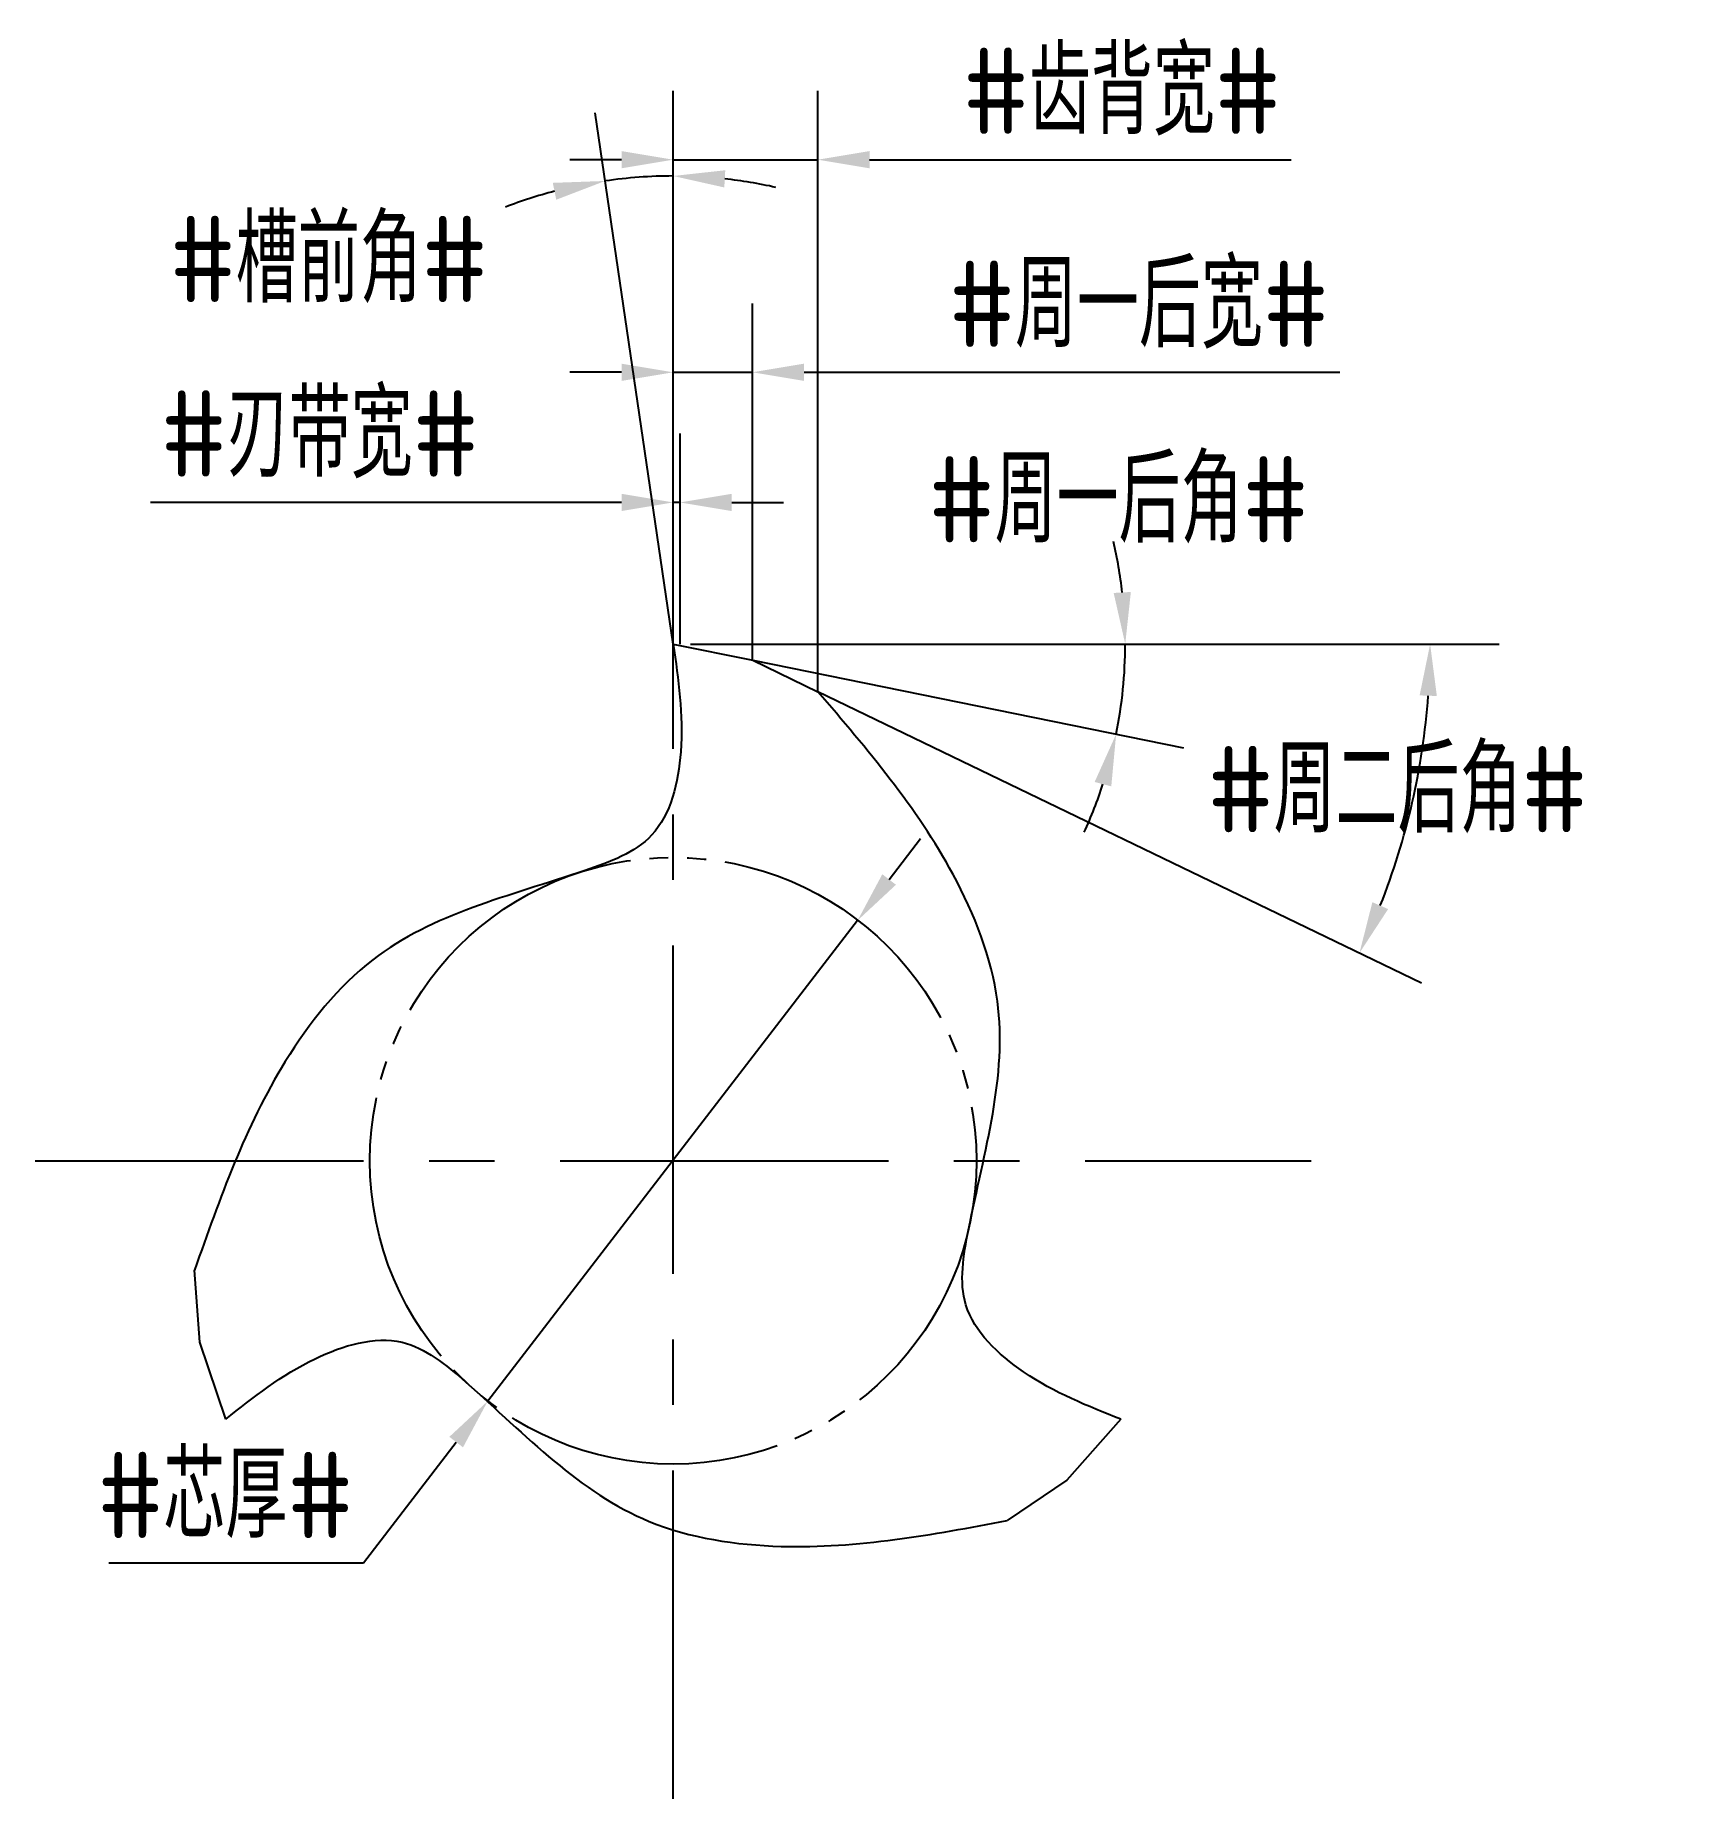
# Model space of a CAD drawing. Header units: millimetres. Extents: x 166.5 to 214.7, y 67.4 to 118.6.
import ezdxf

# ---------------------------------------------------------------- set-up
doc = ezdxf.new("R2010")
doc.units = ezdxf.units.MM
for name, pattern in [('ACAD_ISO04W100', [30, 24, -3, 0, -3]), ('CENTER', [50.8, 31.75, -6.35, 6.35, -6.35]), ('JIS_09_08', [10.75, 8, -0.55, 0.55, -0.55, 0.55, -0.55])]:
    doc.linetypes.add(name, pattern=pattern)
for name, color, linetype in [('中心线', 2, 'ACAD_ISO04W100'), ('标注', 7, 'Continuous'), ('虚线轮廓', 1, 'Continuous'), ('轮廓', 4, 'Continuous')]:
    doc.layers.add(name, color=color, linetype=linetype)
doc.styles.add('CFST0', font='gbenor.shx', dxfattribs={"bigfont": 'gbcbig.shx'})
doc.dimstyles.new('TYToolDesignC1-1', dxfattribs={"dimtxt": 2.5, "dimasz": 1.5, "dimexe": 2, "dimexo": 0, "dimtad": 1, "dimtoh": 1, "dimdec": 3, "dimdsep": 46, "dimtxsty": 'CFST0', "dimcen": 2.502, "dimclrd": 3, "dimclre": 3, "dimclrt": 3, "dimazin": 2, "dimtfac": 1, "dimtdec": 3, "dimtmove": 0, "dimatfit": 3, "dimfxl": 1, "dimarcsym": 0})

# ---------------------------------------------------------------- blocks, each defined once
blk = doc.blocks.new('*D6')
at = {"layer": 'Defpoints', "color": 0, "transparency": 16777216}
for p in [(190.354, 92.917), (179.616, 78.963)]:
    blk.add_point(p, dxfattribs=at)
at = {"layer": '标注', "color": 3, "lineweight": -2, "transparency": 16777216}
for p, q in [((191.269, 94.105), (192.184, 95.294)), ((190.354, 92.917), (179.616, 78.963)), ((176.007, 74.274), (178.701, 77.775)), ((168.617, 74.274), (176.007, 74.274))]:
    blk.add_line(p, q, dxfattribs=at)
at = {"layer": '标注', "color": 3, "transparency": 16777216}
for points in [[(191.071, 94.258), (191.467, 93.953), (190.354, 92.917)], [(178.503, 77.927), (178.899, 77.622), (179.616, 78.963)]]:
    blk.add_solid(points, dxfattribs=at)
at = {"layer": '标注', "color": 3, "transparency": 16777216, "insert": (172, 76.232), "char_height": 2.5, "attachment_point": 5, "style": 'CFST0'}
blk.add_mtext('#芯厚#', dxfattribs=at)
blk = doc.blocks.new('*D1')
at = {"layer": 'Defpoints', "color": 0, "transparency": 16777216}
for p in [(184.34, 114.511), (185, 100.94), (185, 100.94), (185, 100), (185.26, 99.17)]:
    blk.add_point(p, dxfattribs=at)
at = {"layer": '标注', "color": 3, "lineweight": -2, "transparency": 16777216}
for q in [(182.735, 116.361), (185, 116.527)]:
    blk.add_line((185, 100.94), q, dxfattribs=at)
for start, end in [(90, 98.3566), (77.3426, 83.6713), (104.6853, 111.014)]:
    blk.add_arc((185, 100.94), 13.587, start, end, dxfattribs=at)
at = {"layer": '标注', "color": 3, "transparency": 16777216}
for points in [[(186.484, 114.194), (186.512, 114.694), (185, 114.527)], [(181.506, 114.328), (181.606, 113.838), (183.025, 114.383)]]:
    blk.add_solid(points, dxfattribs=at)
at = {"layer": '标注', "color": 3, "transparency": 16777216, "insert": (175.003, 112.099), "char_height": 2.5, "attachment_point": 5, "style": 'CFST0'}
blk.add_mtext('#槽前角#', dxfattribs=at)
blk = doc.blocks.new('*D4')
at = {"layer": 'Defpoints', "color": 0, "transparency": 16777216}
for p in [(185, 100.94), (185, 100.94), (185.5, 100.94), (187.31, 100.47), (198.005, 99.189)]:
    blk.add_point(p, dxfattribs=at)
at = {"layer": '标注', "color": 3, "lineweight": -2, "transparency": 16777216}
for p, q in [((185.5, 100.94), (200.123, 100.94)), ((187.31, 100.47), (199.819, 97.925))]:
    blk.add_line(p, q, dxfattribs=at)
for start, end in [(6.5529, 13.1057), (348.4994, 0), (335.3937, 341.9465)]:
    blk.add_arc((185, 100.94), 13.123, start, end, dxfattribs=at)
at = {"layer": '标注', "color": 3, "transparency": 16777216}
for points in [[(198.286, 102.452), (197.787, 102.423), (198.123, 100.94)], [(197.235, 96.937), (197.718, 96.809), (197.859, 98.324)]]:
    blk.add_solid(points, dxfattribs=at)
at = {"layer": '标注', "color": 3, "transparency": 16777216, "insert": (197.93, 105.124), "char_height": 2.5, "attachment_point": 5, "style": 'CFST0'}
blk.add_mtext('#周一后角#', dxfattribs=at)
blk = doc.blocks.new('*D5')
at = {"layer": 'Defpoints', "color": 0, "transparency": 16777216}
for p in [(186.34, 100.94), (186.34, 100.94), (187, 100.94), (189.2, 99.56), (206.742, 97.86)]:
    blk.add_point(p, dxfattribs=at)
at = {"layer": '标注', "color": 3, "lineweight": -2, "transparency": 16777216}
for p, q in [((187, 100.94), (208.974, 100.94)), ((189.2, 99.56), (206.725, 91.104))]:
    blk.add_line(p, q, dxfattribs=at)
blk.add_arc((186.34, 100.94), 20.634, 338.408, 355.8338, dxfattribs=at)
at = {"layer": '标注', "color": 3, "transparency": 16777216}
for points in [[(206.669, 99.45), (207.169, 99.432), (206.974, 100.94)], [(205.755, 93.247), (205.297, 93.447), (204.923, 91.973)]]:
    blk.add_solid(points, dxfattribs=at)
at = {"layer": '标注', "color": 3, "transparency": 16777216, "insert": (206.028, 96.709), "char_height": 2.5, "attachment_point": 5, "style": 'CFST0'}
blk.add_mtext('#周二后角#', dxfattribs=at)
blk = doc.blocks.new('*D3')
at = {"layer": 'Defpoints', "color": 0, "transparency": 16777216}
for p in [(187.3, 108.829), (185, 100.94), (187.3, 100.47)]:
    blk.add_point(p, dxfattribs=at)
at = {"layer": '标注', "color": 3, "lineweight": -2, "transparency": 16777216}
for p, q in [((185, 100.94), (185, 110.829)), ((187.3, 100.47), (187.3, 110.829)), ((183.5, 108.829), (182, 108.829)), ((185, 108.829), (187.3, 108.829)), ((188.8, 108.829), (204.348, 108.829))]:
    blk.add_line(p, q, dxfattribs=at)
at = {"layer": '标注', "color": 3, "transparency": 16777216}
for points in [[(183.5, 109.079), (183.5, 108.579), (185, 108.829)], [(188.8, 109.079), (188.8, 108.579), (187.3, 108.829)]]:
    blk.add_solid(points, dxfattribs=at)
at = {"layer": '标注', "color": 3, "transparency": 16777216, "insert": (198.521, 110.787), "char_height": 2.5, "attachment_point": 5, "style": 'CFST0'}
blk.add_mtext('#周一后宽#', dxfattribs=at)
blk = doc.blocks.new('*D2')
at = {"layer": 'Defpoints', "color": 0, "transparency": 16777216}
for p in [(189.2, 115), (185, 100.94), (189.2, 99.56)]:
    blk.add_point(p, dxfattribs=at)
at = {"layer": '标注', "color": 3, "lineweight": -2, "transparency": 16777216}
for p, q in [((185, 100.94), (185, 117)), ((189.2, 99.56), (189.2, 117)), ((183.5, 115), (182, 115)), ((185, 115), (189.2, 115)), ((190.7, 115), (202.943, 115))]:
    blk.add_line(p, q, dxfattribs=at)
at = {"layer": '标注', "color": 3, "transparency": 16777216}
for points in [[(183.5, 115.25), (183.5, 114.75), (185, 115)], [(190.7, 115.25), (190.7, 114.75), (189.2, 115)]]:
    blk.add_solid(points, dxfattribs=at)
at = {"layer": '标注', "color": 3, "transparency": 16777216, "insert": (198.026, 116.972), "char_height": 2.5, "attachment_point": 5, "style": 'CFST0'}
blk.add_mtext('#齿背宽#', dxfattribs=at)
blk = doc.blocks.new('*D7')
at = {"layer": 'Defpoints', "color": 0, "transparency": 16777216}
for p in [(185.2, 105.051), (185, 100.94), (185.2, 100.94)]:
    blk.add_point(p, dxfattribs=at)
at = {"layer": '标注', "color": 3, "lineweight": -2, "transparency": 16777216}
for p, q in [((185, 100.94), (185, 107.051)), ((185.2, 100.94), (185.2, 107.051)), ((183.5, 105.051), (169.823, 105.051)), ((185.2, 105.051), (185, 105.051)), ((186.7, 105.051), (188.2, 105.051))]:
    blk.add_line(p, q, dxfattribs=at)
at = {"layer": '标注', "color": 3, "transparency": 16777216}
for points in [[(183.5, 105.301), (183.5, 104.801), (185, 105.051)], [(186.7, 105.301), (186.7, 104.801), (185.2, 105.051)]]:
    blk.add_solid(points, dxfattribs=at)
at = {"layer": '标注', "color": 3, "transparency": 16777216, "insert": (174.74, 107.022), "char_height": 2.5, "attachment_point": 5, "style": 'CFST0'}
blk.add_mtext('#刃带宽#', dxfattribs=at)

msp = doc.modelspace()

# ---------------------------------------------------------------- linework, layer by layer
at = {"layer": '中心线', "linetype": 'CENTER', "ltscale": 0.3}
for p, q in [((185, 67.422), (185, 104.458)), ((166.482, 85.94), (203.518, 85.94))]:
    msp.add_line(p, q, dxfattribs=at)
at = {"layer": '虚线轮廓', "color": 7, "linetype": 'JIS_09_08'}
msp.add_circle((185, 85.94), 8.8047, dxfattribs=at)
at = {"layer": '轮廓', "linetype": 'Continuous'}
for p, q in [((185, 100.94), (187.311, 100.4721)), ((187.311, 100.4721), (189.2, 99.5574)), ((171.2594, 80.6753), (171.107, 82.7686)), ((172.0096, 78.44), (171.2594, 80.6753)), ((197.9904, 78.44), (196.4297, 76.6726)), ((196.4297, 76.6726), (194.693, 75.494))]:
    msp.add_line(p, q, dxfattribs=at)
at = {"layer": '轮廓'}
for points in [[(185, 100.94), (185.22, 97.815), (184.3724, 95.3911), (182.4451, 94.3658), (176.2821, 91.777), (173.7393, 88.8191), (171.107, 82.7686)], [(197.9904, 78.44), (195.174, 79.8119), (193.4986, 81.758), (193.5744, 83.9397), (194.414, 90.5714), (193.1237, 94.2525), (189.2, 99.5574)], [(172.0096, 78.44), (174.6059, 80.1931), (177.1289, 80.671), (178.9804, 79.5145), (184.304, 75.4716), (188.137, 74.7484), (194.693, 75.494)]]:
    msp.add_spline(points, degree=3, dxfattribs=at)

# ---------------------------------------------------------------- dimensions: what is measured, and where the dimension line sits
at = {"layer": '标注'}
for base, p2, text, picture, middle in [((189.2, 115), (189.2, 99.56), '#齿背宽#', '*D2', (198.0256, 115)), ((187.3, 108.8291), (187.3, 100.47), '#周一后宽#', '*D3', (198.521, 108.8291)), ((185.2, 105.0508), (185.2, 100.94), '#刃带宽#', '*D7', (174.7403, 105.0508))]:
    dim = msp.add_linear_dim(base=base, p1=(185, 100.94), p2=p2, text=text, dimstyle='TYToolDesignC1-1', dxfattribs=at)
    dim.commit()
    dim.dimension.update_dxf_attribs({"geometry": picture, "text_midpoint": middle, "dimtype": 160})
for base, line1, line2, text, picture, middle in [((184.3397, 114.5108), ((185, 100.94), (185, 100)), ((185, 100.94), (185.26, 99.17)), '#槽前角#', '*D1', (175.0028, 110.141)), ((198.0053, 99.1892), ((185, 100.94), (187.31, 100.47)), ((185, 100.94), (185.5, 100.94)), '#周一后角#', '*D4', (197.93, 103.18)), ((206.7423, 97.8595), ((186.34, 100.94), (189.2, 99.56)), ((186.34, 100.94), (187, 100.94)), '#周二后角#', '*D5', (206.028, 94.7654))]:
    dim = msp.add_angular_dim_2l(base=base, line1=line1, line2=line2, text=text, dimstyle='TYToolDesignC1-1', dxfattribs=at)
    dim.commit()
    dim.dimension.update_dxf_attribs({"geometry": picture, "text_midpoint": middle, "dimtype": 162})
dim = msp.add_diameter_dim_2p(p1=(190.354, 92.9167), p2=(179.616, 78.9633), text='#芯厚#', dimstyle='TYToolDesignC1-1', dxfattribs=at)
dim.commit()
dim.dimension.update_dxf_attribs({"geometry": '*D6', "text_midpoint": (171.9997, 74.2738), "dimtype": 163})

doc.saveas('drawing.dxf')
